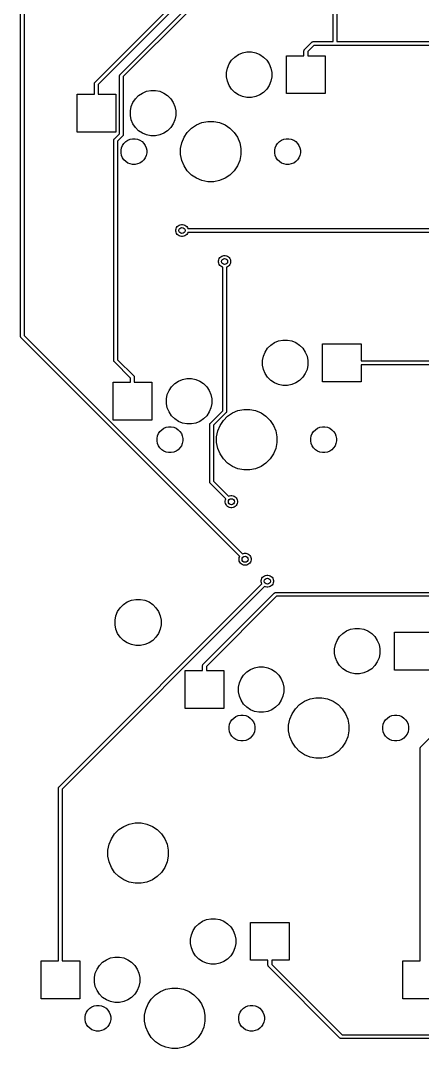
# Model space of a CAD drawing. Extents: x 1.2 to 14.9, y -4.9 to -0.3.
# Drawn here: x 1.287 to 2.334, y -4.568 to -1.894 of the extents above; entities that cross this region are included whole.
import ezdxf

# ---------------------------------------------------------------- set-up
doc = ezdxf.new("R2010")
doc.units = 0
doc.header["$MEASUREMENT"] = 0
doc.layers.add('BLACK', color=7, linetype='CONTINUOUS')

msp = doc.modelspace()

# ---------------------------------------------------------------- linework, layer by layer
at = {"layer": 'BLACK', "linetype": 'CONTINUOUS'}
for p, q in [((1.28744, -2.71582), (1.28744, -1.43244)), ((1.29728, -1.43244), (1.29728, -2.71402)), ((1.48152, -2.05487), (1.71681, -1.81958)), ((1.7225, -1.82781), (1.48975, -2.06056)), ((2.10093, -1.94928), (2.10093, -1.83921)), ((2.11077, -1.83741), (2.11077, -1.94928)), ((1.54673, -2.03454), (1.72269, -1.85858)), ((1.72965, -1.86554), (1.55496, -2.04023)), ((2.0268, -1.96957), (2.04548, -1.9509)), ((2.04548, -1.9509), (2.04563, -1.95071)), ((2.04563, -1.95071), (2.04582, -1.95055)), ((2.04582, -1.95055), (2.04638, -1.95009)), ((2.04582, -1.95055), (2.04582, -1.95055)), ((2.04638, -1.95009), (2.04685, -1.94984)), ((2.04685, -1.94984), (2.04723, -1.94964)), ((2.04723, -1.94964), (2.04816, -1.94935)), ((2.04816, -1.94935), (2.04888, -1.94928)), ((2.04888, -1.94928), (2.04913, -1.94926)), ((2.04888, -1.94928), (2.04888, -1.94928)), ((2.04913, -1.94926), (2.04937, -1.94928)), ((2.04937, -1.94928), (2.10093, -1.94928)), ((2.11077, -1.94928), (2.9146, -1.94928)), ((1.8545, -1.98291), (1.86524, -1.97846)), ((1.86524, -1.97846), (1.87665, -1.97619)), ((1.87665, -1.97619), (1.88828, -1.97619)), ((1.88828, -1.97619), (1.89969, -1.97846)), ((1.89969, -1.97846), (1.91044, -1.98291)), ((2.02516, -1.97322), (2.02519, -1.97298)), ((2.02519, -1.97347), (2.02516, -1.97322)), ((2.02519, -1.97298), (2.02526, -1.97226)), ((2.02519, -1.98603), (2.02519, -1.97347)), ((2.02526, -1.97226), (2.02531, -1.97209)), ((2.02531, -1.97209), (2.02554, -1.97133)), ((2.02554, -1.97133), (2.02599, -1.97048)), ((2.02599, -1.97048), (2.02646, -1.96992)), ((2.02646, -1.96992), (2.02661, -1.96973)), ((2.02646, -1.96992), (2.02646, -1.96992)), ((2.02661, -1.96973), (2.0268, -1.96957)), ((2.05116, -1.95913), (2.03503, -1.97526)), ((2.03503, -1.97526), (2.03503, -1.98603)), ((2.1056, -1.95913), (2.05116, -1.95913)), ((2.10585, -1.95915), (2.1056, -1.95913)), ((2.10609, -1.95913), (2.10585, -1.95915)), ((2.9146, -1.95913), (2.10609, -1.95913)), ((1.83013, -2.00727), (1.8366, -1.9976)), ((1.8366, -1.9976), (1.84482, -1.98937)), ((1.84482, -1.98937), (1.8545, -1.98291)), ((1.91044, -1.98291), (1.92011, -1.98937)), ((1.92011, -1.98937), (1.92834, -1.9976)), ((1.92834, -1.9976), (1.9348, -2.00727)), ((1.97991, -2.08446), (1.97991, -1.98603)), ((1.97991, -1.98603), (2.02519, -1.98603)), ((2.03503, -1.98603), (2.0803, -1.98603)), ((2.0803, -1.98603), (2.0803, -2.08446)), ((1.82341, -2.02943), (1.82568, -2.01802)), ((1.82341, -2.04106), (1.82341, -2.02943)), ((1.82568, -2.01802), (1.83013, -2.00727)), ((1.9348, -2.00727), (1.93925, -2.01802)), ((1.93925, -2.01802), (1.94152, -2.02943)), ((1.94152, -2.02943), (1.94152, -2.04106)), ((1.47989, -2.05852), (1.47991, -2.05828)), ((1.47991, -2.05876), (1.47989, -2.05852)), ((1.47991, -2.05828), (1.47998, -2.05755)), ((1.47991, -2.05828), (1.47991, -2.05828)), ((1.47998, -2.05755), (1.48026, -2.05663)), ((1.48026, -2.05663), (1.48072, -2.05577)), ((1.48072, -2.05577), (1.48133, -2.05502)), ((1.48133, -2.05502), (1.48152, -2.05487)), ((1.54509, -2.03819), (1.54513, -2.03775)), ((1.54511, -2.03843), (1.54509, -2.03819)), ((1.54511, -2.18865), (1.54511, -2.03843)), ((1.54513, -2.03775), (1.54519, -2.03723)), ((1.54519, -2.03723), (1.5452, -2.03719)), ((1.5452, -2.03719), (1.54547, -2.0363)), ((1.54547, -2.0363), (1.54592, -2.03545)), ((1.54592, -2.03545), (1.54638, -2.03488)), ((1.54638, -2.03488), (1.54654, -2.0347)), ((1.54638, -2.03488), (1.54638, -2.03488)), ((1.54654, -2.0347), (1.54673, -2.03454)), ((1.55496, -2.04023), (1.55496, -2.19044)), ((1.82568, -2.05247), (1.82341, -2.04106)), ((1.83013, -2.06322), (1.82568, -2.05247)), ((1.93925, -2.05247), (1.9348, -2.06322)), ((1.94152, -2.04106), (1.93925, -2.05247)), ((1.47991, -2.08603), (1.47991, -2.05876)), ((1.48975, -2.06056), (1.48975, -2.08603)), ((1.59482, -2.08937), (1.6045, -2.08291)), ((1.6045, -2.08291), (1.61524, -2.07846)), ((1.61524, -2.07846), (1.62665, -2.07619)), ((1.62665, -2.07619), (1.63828, -2.07619)), ((1.63828, -2.07619), (1.64969, -2.07846)), ((1.64969, -2.07846), (1.66044, -2.08291)), ((1.66044, -2.08291), (1.67011, -2.08937)), ((1.8366, -2.07289), (1.83013, -2.06322)), ((1.84482, -2.08112), (1.8366, -2.07289)), ((1.8545, -2.08758), (1.84482, -2.08112)), ((1.92011, -2.08112), (1.91044, -2.08758)), ((1.92834, -2.07289), (1.92011, -2.08112)), ((1.9348, -2.06322), (1.92834, -2.07289)), ((2.0803, -2.08446), (1.97991, -2.08446)), ((1.43463, -2.18446), (1.43463, -2.08603)), ((1.43463, -2.08603), (1.47991, -2.08603)), ((1.48975, -2.08603), (1.53503, -2.08603)), ((1.53503, -2.08603), (1.53503, -2.18446)), ((1.57568, -2.11802), (1.58013, -2.10727)), ((1.58013, -2.10727), (1.5866, -2.0976)), ((1.5866, -2.0976), (1.59482, -2.08937)), ((1.67011, -2.08937), (1.67834, -2.0976)), ((1.67834, -2.0976), (1.6848, -2.10727)), ((1.6848, -2.10727), (1.68925, -2.11802)), ((1.86524, -2.09203), (1.8545, -2.08758)), ((1.87665, -2.0943), (1.86524, -2.09203)), ((1.88828, -2.0943), (1.87665, -2.0943)), ((1.89969, -2.09203), (1.88828, -2.0943)), ((1.91044, -2.08758), (1.89969, -2.09203)), ((1.57341, -2.12943), (1.57568, -2.11802)), ((1.57341, -2.14106), (1.57341, -2.12943)), ((1.68925, -2.11802), (1.69152, -2.12943)), ((1.69152, -2.12943), (1.69152, -2.14106)), ((1.57568, -2.15247), (1.57341, -2.14106)), ((1.58013, -2.16322), (1.57568, -2.15247)), ((1.5866, -2.17289), (1.58013, -2.16322)), ((1.6848, -2.16322), (1.67834, -2.17289)), ((1.68925, -2.15247), (1.6848, -2.16322)), ((1.69152, -2.14106), (1.68925, -2.15247)), ((1.73243, -2.17427), (1.74528, -2.16568)), ((1.74528, -2.16568), (1.75957, -2.15976)), ((1.75957, -2.15976), (1.77474, -2.15674)), ((1.77474, -2.15674), (1.7902, -2.15674)), ((1.7902, -2.15674), (1.80537, -2.15976)), ((1.80537, -2.15976), (1.81965, -2.16568)), ((1.81965, -2.16568), (1.83251, -2.17427)), ((1.53503, -2.18446), (1.43463, -2.18446)), ((1.5316, -2.20216), (1.54511, -2.18865)), ((1.55489, -2.19165), (1.5546, -2.19258)), ((1.55496, -2.19093), (1.55489, -2.19165)), ((1.55496, -2.19044), (1.55498, -2.19069)), ((1.55498, -2.19069), (1.55496, -2.19093)), ((1.55496, -2.19093), (1.55496, -2.19093)), ((1.59482, -2.18112), (1.5866, -2.17289)), ((1.6045, -2.18758), (1.59482, -2.18112)), ((1.61524, -2.19203), (1.6045, -2.18758)), ((1.62665, -2.1943), (1.61524, -2.19203)), ((1.64969, -2.19203), (1.63828, -2.1943)), ((1.66044, -2.18758), (1.64969, -2.19203)), ((1.67011, -2.18112), (1.66044, -2.18758)), ((1.67834, -2.17289), (1.67011, -2.18112)), ((1.7129, -2.19806), (1.72149, -2.1852)), ((1.72149, -2.1852), (1.73243, -2.17427)), ((1.83251, -2.17427), (1.84344, -2.1852)), ((1.84344, -2.1852), (1.85203, -2.19806)), ((1.52997, -2.20581), (1.53006, -2.20484)), ((1.52999, -2.20605), (1.52997, -2.20581)), ((1.52999, -2.77863), (1.52999, -2.20605)), ((1.53006, -2.20484), (1.53034, -2.20391)), ((1.53034, -2.20391), (1.5308, -2.20306)), ((1.5308, -2.20306), (1.53126, -2.2025)), ((1.53126, -2.2025), (1.53142, -2.20231)), ((1.53126, -2.2025), (1.53126, -2.2025)), ((1.53142, -2.20231), (1.5316, -2.20216)), ((1.55334, -2.19434), (1.53983, -2.20785)), ((1.53983, -2.20785), (1.53983, -2.77683)), ((1.55278, -2.21938), (1.55645, -2.21389)), ((1.55353, -2.19418), (1.55334, -2.19434)), ((1.55369, -2.19399), (1.55353, -2.19418)), ((1.55415, -2.19343), (1.55369, -2.19399)), ((1.55369, -2.19399), (1.55369, -2.19399)), ((1.5546, -2.19258), (1.55415, -2.19343)), ((1.55415, -2.19343), (1.55415, -2.19343)), ((1.55645, -2.21389), (1.56111, -2.20922)), ((1.56111, -2.20922), (1.5666, -2.20556)), ((1.5666, -2.20556), (1.5727, -2.20303)), ((1.5727, -2.20303), (1.57917, -2.20174)), ((1.57917, -2.20174), (1.58577, -2.20174)), ((1.58577, -2.20174), (1.59224, -2.20303)), ((1.59224, -2.20303), (1.59834, -2.20556)), ((1.59834, -2.20556), (1.60382, -2.20922)), ((1.60382, -2.20922), (1.60849, -2.21389)), ((1.60849, -2.21389), (1.61216, -2.21938)), ((1.63828, -2.1943), (1.62665, -2.1943)), ((1.70397, -2.22751), (1.70699, -2.21235)), ((1.70699, -2.21235), (1.7129, -2.19806)), ((1.85203, -2.19806), (1.85795, -2.21235)), ((1.85795, -2.21235), (1.86097, -2.22751)), ((1.95278, -2.21938), (1.95645, -2.21389)), ((1.95645, -2.21389), (1.96111, -2.20922)), ((1.96111, -2.20922), (1.9666, -2.20556)), ((1.9666, -2.20556), (1.9727, -2.20303)), ((1.9727, -2.20303), (1.97917, -2.20174)), ((1.97917, -2.20174), (1.98577, -2.20174)), ((1.98577, -2.20174), (1.99224, -2.20303)), ((1.99224, -2.20303), (1.99834, -2.20556)), ((1.99834, -2.20556), (2.00382, -2.20922)), ((2.00382, -2.20922), (2.00849, -2.21389)), ((2.00849, -2.21389), (2.01216, -2.21938)), ((1.54897, -2.23194), (1.55026, -2.22547)), ((1.54897, -2.23854), (1.54897, -2.23194)), ((1.55026, -2.24502), (1.54897, -2.23854)), ((1.55026, -2.22547), (1.55278, -2.21938)), ((1.55278, -2.25111), (1.55026, -2.24502)), ((1.61216, -2.21938), (1.61468, -2.22547)), ((1.61468, -2.24502), (1.61216, -2.25111)), ((1.61468, -2.22547), (1.61597, -2.23194)), ((1.61597, -2.23854), (1.61468, -2.24502)), ((1.61597, -2.23194), (1.61597, -2.23854)), ((1.70397, -2.24298), (1.70397, -2.22751)), ((1.70699, -2.25814), (1.70397, -2.24298)), ((1.86097, -2.24298), (1.85795, -2.25814)), ((1.86097, -2.22751), (1.86097, -2.24298)), ((1.94897, -2.23194), (1.95026, -2.22547)), ((1.94897, -2.23854), (1.94897, -2.23194)), ((1.95026, -2.24502), (1.94897, -2.23854)), ((1.95026, -2.22547), (1.95278, -2.21938)), ((1.95278, -2.25111), (1.95026, -2.24502)), ((2.01216, -2.21938), (2.01468, -2.22547)), ((2.01468, -2.24502), (2.01216, -2.25111)), ((2.01468, -2.22547), (2.01597, -2.23194)), ((2.01597, -2.23854), (2.01468, -2.24502)), ((2.01597, -2.23194), (2.01597, -2.23854)), ((1.55645, -2.2566), (1.55278, -2.25111)), ((1.56111, -2.26127), (1.55645, -2.2566)), ((1.5666, -2.26493), (1.56111, -2.26127)), ((1.5727, -2.26746), (1.5666, -2.26493)), ((1.57917, -2.26874), (1.5727, -2.26746)), ((1.58577, -2.26874), (1.57917, -2.26874)), ((1.59224, -2.26746), (1.58577, -2.26874)), ((1.59834, -2.26493), (1.59224, -2.26746)), ((1.60382, -2.26127), (1.59834, -2.26493)), ((1.60849, -2.2566), (1.60382, -2.26127)), ((1.61216, -2.25111), (1.60849, -2.2566)), ((1.7129, -2.27243), (1.70699, -2.25814)), ((1.72149, -2.28528), (1.7129, -2.27243)), ((1.85203, -2.27243), (1.84344, -2.28528)), ((1.85795, -2.25814), (1.85203, -2.27243)), ((1.95645, -2.2566), (1.95278, -2.25111)), ((1.96111, -2.26127), (1.95645, -2.2566)), ((1.9666, -2.26493), (1.96111, -2.26127)), ((1.9727, -2.26746), (1.9666, -2.26493)), ((1.97917, -2.26874), (1.9727, -2.26746)), ((1.98577, -2.26874), (1.97917, -2.26874)), ((1.99224, -2.26746), (1.98577, -2.26874)), ((1.99834, -2.26493), (1.99224, -2.26746)), ((2.00382, -2.26127), (1.99834, -2.26493)), ((2.00849, -2.2566), (2.00382, -2.26127)), ((2.01216, -2.25111), (2.00849, -2.2566)), ((1.73243, -2.29622), (1.72149, -2.28528)), ((1.74528, -2.30481), (1.73243, -2.29622)), ((1.83251, -2.29622), (1.81965, -2.30481)), ((1.84344, -2.28528), (1.83251, -2.29622)), ((1.75957, -2.31073), (1.74528, -2.30481)), ((1.77474, -2.31374), (1.75957, -2.31073)), ((1.7902, -2.31374), (1.77474, -2.31374)), ((1.80537, -2.31073), (1.7902, -2.31374)), ((1.81965, -2.30481), (1.80537, -2.31073)), ((1.69249, -2.43591), (1.69368, -2.43304)), ((1.69368, -2.43304), (1.6954, -2.43046)), ((1.6954, -2.43046), (1.6976, -2.42827)), ((1.6976, -2.42827), (1.70017, -2.42654)), ((1.70017, -2.42654), (1.70304, -2.42536)), ((1.70304, -2.42536), (1.70608, -2.42475)), ((1.70608, -2.42475), (1.70918, -2.42475)), ((1.70918, -2.42475), (1.71223, -2.42536)), ((1.71223, -2.42536), (1.71509, -2.42654)), ((1.71509, -2.42654), (1.71767, -2.42827)), ((1.71767, -2.42827), (1.71987, -2.43046)), ((1.71987, -2.43046), (1.72159, -2.43304)), ((1.72159, -2.43304), (1.72264, -2.43558)), ((1.69189, -2.43895), (1.69249, -2.43591)), ((1.69189, -2.44205), (1.69189, -2.43895)), ((1.69249, -2.44509), (1.69189, -2.44205)), ((1.69368, -2.44796), (1.69249, -2.44509)), ((1.6954, -2.45054), (1.69368, -2.44796)), ((1.6976, -2.45273), (1.6954, -2.45054)), ((1.70017, -2.45446), (1.6976, -2.45273)), ((1.70304, -2.45564), (1.70017, -2.45446)), ((1.70608, -2.45625), (1.70304, -2.45564)), ((1.70918, -2.45625), (1.70608, -2.45625)), ((1.71223, -2.45564), (1.70918, -2.45625)), ((1.71509, -2.45446), (1.71223, -2.45564)), ((1.71767, -2.45273), (1.71509, -2.45446)), ((1.71987, -2.45054), (1.71767, -2.45273)), ((1.72159, -2.44796), (1.71987, -2.45054)), ((1.72264, -2.44542), (1.72159, -2.44796)), ((1.72264, -2.43558), (2.62361, -2.43558)), ((2.62182, -2.44542), (1.72264, -2.44542)), ((1.80458, -2.51369), (1.8063, -2.51111)), ((1.8063, -2.51111), (1.8085, -2.50892)), ((1.8085, -2.50892), (1.81108, -2.50719)), ((1.81108, -2.50719), (1.81394, -2.50601)), ((1.81394, -2.50601), (1.81698, -2.5054)), ((1.81698, -2.5054), (1.82009, -2.5054)), ((1.82009, -2.5054), (1.82313, -2.50601)), ((1.82313, -2.50601), (1.82599, -2.50719)), ((1.82599, -2.50719), (1.82857, -2.50892)), ((1.82857, -2.50892), (1.83077, -2.51111)), ((1.83077, -2.51111), (1.83249, -2.51369)), ((1.80279, -2.5196), (1.80339, -2.51656)), ((1.80279, -2.5227), (1.80279, -2.5196)), ((1.80339, -2.52574), (1.80279, -2.5227)), ((1.80339, -2.51656), (1.80458, -2.51369)), ((1.80458, -2.52861), (1.80339, -2.52574)), ((1.8063, -2.53119), (1.80458, -2.52861)), ((1.8085, -2.53338), (1.8063, -2.53119)), ((1.81108, -2.53511), (1.8085, -2.53338)), ((1.81361, -2.53616), (1.81108, -2.53511)), ((1.81361, -2.90936), (1.81361, -2.53616)), ((1.82599, -2.53511), (1.82346, -2.53616)), ((1.82346, -2.53616), (1.82346, -2.91115)), ((1.82857, -2.53338), (1.82599, -2.53511)), ((1.83077, -2.53119), (1.82857, -2.53338)), ((1.83249, -2.52861), (1.83077, -2.53119)), ((1.83249, -2.51369), (1.83368, -2.51656)), ((1.83368, -2.52574), (1.83249, -2.52861)), ((1.83368, -2.51656), (1.83428, -2.5196)), ((1.83428, -2.5227), (1.83368, -2.52574)), ((1.83428, -2.5196), (1.83428, -2.5227)), ((1.28742, -2.71606), (1.28744, -2.71582)), ((1.28751, -2.71703), (1.28742, -2.71606)), ((1.28779, -2.71796), (1.28751, -2.71703)), ((1.28825, -2.71881), (1.28779, -2.71796)), ((1.28861, -2.71925), (1.28825, -2.71881)), ((1.28887, -2.71956), (1.28861, -2.71925)), ((1.28905, -2.71971), (1.28887, -2.71956)), ((1.85788, -3.28854), (1.28905, -2.71971)), ((1.29728, -2.71402), (1.86484, -3.28158)), ((1.95904, -2.72782), (1.97045, -2.72555)), ((1.97045, -2.72555), (1.98208, -2.72555)), ((1.98208, -2.72555), (1.99349, -2.72782)), ((1.92393, -2.75663), (1.9304, -2.74696)), ((1.9304, -2.74696), (1.93862, -2.73874)), ((1.93862, -2.73874), (1.94829, -2.73227)), ((1.94829, -2.73227), (1.95904, -2.72782)), ((1.99349, -2.72782), (2.00424, -2.73227)), ((2.00424, -2.73227), (2.01391, -2.73874)), ((2.01391, -2.73874), (2.02214, -2.74696)), ((2.02214, -2.74696), (2.0286, -2.75663)), ((2.07371, -2.83382), (2.07371, -2.73539)), ((2.07371, -2.73539), (2.1741, -2.73539)), ((2.1741, -2.73539), (2.1741, -2.77969)), ((1.52997, -2.77887), (1.52999, -2.77863)), ((1.52999, -2.77911), (1.52997, -2.77887)), ((1.53006, -2.77983), (1.52999, -2.77911)), ((1.52999, -2.77911), (1.52999, -2.77911)), ((1.53034, -2.78076), (1.53006, -2.77983)), ((1.53983, -2.77683), (1.58194, -2.81894)), ((1.91721, -2.77879), (1.91948, -2.76738)), ((1.91721, -2.79042), (1.91721, -2.77879)), ((1.91948, -2.76738), (1.92393, -2.75663)), ((2.0286, -2.75663), (2.03305, -2.76738)), ((2.03305, -2.76738), (2.03532, -2.77879)), ((2.03532, -2.77879), (2.03532, -2.79042)), ((2.1741, -2.77969), (2.88535, -2.77969)), ((1.5308, -2.78162), (1.53034, -2.78076)), ((1.53142, -2.78237), (1.5308, -2.78162)), ((1.5316, -2.78252), (1.53142, -2.78237)), ((1.57371, -2.82463), (1.5316, -2.78252)), ((1.91948, -2.80183), (1.91721, -2.79042)), ((1.92393, -2.81258), (1.91948, -2.80183)), ((2.03305, -2.80183), (2.0286, -2.81258)), ((2.03532, -2.79042), (2.03305, -2.80183)), ((2.88355, -2.78953), (2.1741, -2.78953)), ((2.1741, -2.78953), (2.1741, -2.83382)), ((1.57371, -2.83539), (1.57371, -2.82463)), ((1.58194, -2.81894), (1.58213, -2.81909)), ((1.58213, -2.81909), (1.58228, -2.81928)), ((1.58228, -2.81928), (1.58274, -2.81984)), ((1.58274, -2.81984), (1.58307, -2.82046)), ((1.58307, -2.82046), (1.5832, -2.82069)), ((1.5832, -2.82069), (1.58348, -2.82162)), ((1.58348, -2.82162), (1.58355, -2.82235)), ((1.58355, -2.82235), (1.58355, -2.82235)), ((1.58355, -2.82235), (1.58357, -2.82259)), ((1.58357, -2.82259), (1.58355, -2.82283)), ((1.58355, -2.82283), (1.58355, -2.83539)), ((1.68862, -2.83874), (1.69829, -2.83227)), ((1.69829, -2.83227), (1.70904, -2.82782)), ((1.70904, -2.82782), (1.72045, -2.82555)), ((1.72045, -2.82555), (1.73208, -2.82555)), ((1.73208, -2.82555), (1.74349, -2.82782)), ((1.74349, -2.82782), (1.75424, -2.83227)), ((1.75424, -2.83227), (1.76391, -2.83874)), ((1.9304, -2.82225), (1.92393, -2.81258)), ((1.93862, -2.83048), (1.9304, -2.82225)), ((1.94829, -2.83694), (1.93862, -2.83048)), ((2.01391, -2.83048), (2.00424, -2.83694)), ((2.02214, -2.82225), (2.01391, -2.83048)), ((2.0286, -2.81258), (2.02214, -2.82225)), ((2.1741, -2.83382), (2.07371, -2.83382)), ((1.52843, -2.93382), (1.52843, -2.83539)), ((1.52843, -2.83539), (1.57371, -2.83539)), ((1.58355, -2.83539), (1.62883, -2.83539)), ((1.62883, -2.83539), (1.62883, -2.93382)), ((1.66948, -2.86738), (1.67393, -2.85663)), ((1.67393, -2.85663), (1.6804, -2.84696)), ((1.6804, -2.84696), (1.68862, -2.83874)), ((1.76391, -2.83874), (1.77214, -2.84696)), ((1.77214, -2.84696), (1.7786, -2.85663)), ((1.7786, -2.85663), (1.78305, -2.86738)), ((1.95904, -2.84139), (1.94829, -2.83694)), ((1.97045, -2.84366), (1.95904, -2.84139)), ((1.98208, -2.84366), (1.97045, -2.84366)), ((1.99349, -2.84139), (1.98208, -2.84366)), ((2.00424, -2.83694), (1.99349, -2.84139)), ((1.66721, -2.87879), (1.66948, -2.86738)), ((1.66721, -2.89042), (1.66721, -2.87879)), ((1.78305, -2.86738), (1.78532, -2.87879)), ((1.78532, -2.87879), (1.78532, -2.89042)), ((1.66948, -2.90183), (1.66721, -2.89042)), ((1.67393, -2.91258), (1.66948, -2.90183)), ((1.6804, -2.92225), (1.67393, -2.91258)), ((1.7786, -2.91258), (1.77214, -2.92225)), ((1.78305, -2.90183), (1.7786, -2.91258)), ((1.78155, -2.94142), (1.81361, -2.90936)), ((1.78532, -2.89042), (1.78305, -2.90183)), ((1.82265, -2.91414), (1.82221, -2.91468)), ((1.8231, -2.91329), (1.82265, -2.91414)), ((1.82311, -2.91326), (1.8231, -2.91329)), ((1.82339, -2.91236), (1.82311, -2.91326)), ((1.82346, -2.91164), (1.82339, -2.91236)), ((1.82346, -2.91115), (1.82348, -2.91139)), ((1.82348, -2.91139), (1.82346, -2.91163)), ((1.82346, -2.91163), (1.82346, -2.91164)), ((1.83908, -2.91504), (1.85337, -2.90912)), ((1.85337, -2.90912), (1.86854, -2.90611)), ((1.86854, -2.90611), (1.884, -2.90611)), ((1.884, -2.90611), (1.89917, -2.90912)), ((1.89917, -2.90912), (1.91345, -2.91504)), ((1.62883, -2.93382), (1.52843, -2.93382)), ((1.68862, -2.93048), (1.6804, -2.92225)), ((1.69829, -2.93694), (1.68862, -2.93048)), ((1.70904, -2.94139), (1.69829, -2.93694)), ((1.75424, -2.93694), (1.74349, -2.94139)), ((1.76391, -2.93048), (1.75424, -2.93694)), ((1.77214, -2.92225), (1.76391, -2.93048)), ((1.82184, -2.91504), (1.78978, -2.94711)), ((1.8067, -2.94742), (1.81529, -2.93457)), ((1.81529, -2.93457), (1.82623, -2.92363)), ((1.82203, -2.91489), (1.82184, -2.91504)), ((1.82221, -2.91468), (1.82203, -2.91489)), ((1.82623, -2.92363), (1.83908, -2.91504)), ((1.91345, -2.91504), (1.92631, -2.92363)), ((1.92631, -2.92363), (1.93724, -2.93457)), ((1.93724, -2.93457), (1.94583, -2.94742)), ((1.64658, -2.96874), (1.65025, -2.96325)), ((1.65025, -2.96325), (1.65491, -2.95859)), ((1.65491, -2.95859), (1.6604, -2.95492)), ((1.6604, -2.95492), (1.6665, -2.95239)), ((1.6665, -2.95239), (1.67297, -2.95111)), ((1.67297, -2.95111), (1.67957, -2.95111)), ((1.67957, -2.95111), (1.68604, -2.95239)), ((1.68604, -2.95239), (1.69214, -2.95492)), ((1.69214, -2.95492), (1.69762, -2.95859)), ((1.69762, -2.95859), (1.70229, -2.96325)), ((1.70229, -2.96325), (1.70596, -2.96874)), ((1.72045, -2.94366), (1.70904, -2.94139)), ((1.73208, -2.94366), (1.72045, -2.94366)), ((1.74349, -2.94139), (1.73208, -2.94366)), ((1.77991, -2.94507), (1.77993, -2.94483)), ((1.77993, -2.94532), (1.77991, -2.94507)), ((1.77993, -2.94483), (1.78, -2.94411)), ((1.77993, -2.94483), (1.77993, -2.94483)), ((1.77993, -3.09436), (1.77993, -2.94532)), ((1.78, -2.94411), (1.78029, -2.94318)), ((1.78029, -2.94318), (1.78074, -2.94233)), ((1.78074, -2.94233), (1.78136, -2.94158)), ((1.78136, -2.94158), (1.78155, -2.94142)), ((1.78978, -2.94711), (1.78978, -3.09257)), ((1.79777, -2.97687), (1.80078, -2.96171)), ((1.80078, -2.96171), (1.8067, -2.94742)), ((1.94583, -2.94742), (1.95175, -2.96171)), ((1.95175, -2.96171), (1.95477, -2.97687)), ((2.04658, -2.96874), (2.05025, -2.96325)), ((2.05025, -2.96325), (2.05491, -2.95859)), ((2.05491, -2.95859), (2.0604, -2.95492)), ((2.0604, -2.95492), (2.0665, -2.95239)), ((2.0665, -2.95239), (2.07297, -2.95111)), ((2.07297, -2.95111), (2.07957, -2.95111)), ((2.07957, -2.95111), (2.08604, -2.95239)), ((2.08604, -2.95239), (2.09214, -2.95492)), ((2.09214, -2.95492), (2.09762, -2.95859)), ((2.09762, -2.95859), (2.10229, -2.96325)), ((2.10229, -2.96325), (2.10596, -2.96874)), ((1.64277, -2.98131), (1.64406, -2.97483)), ((1.64277, -2.98791), (1.64277, -2.98131)), ((1.64406, -2.99438), (1.64277, -2.98791)), ((1.64406, -2.97483), (1.64658, -2.96874)), ((1.64658, -3.00047), (1.64406, -2.99438)), ((1.70596, -2.96874), (1.70848, -2.97483)), ((1.70848, -2.99438), (1.70596, -3.00047)), ((1.70848, -2.97483), (1.70977, -2.98131)), ((1.70977, -2.98791), (1.70848, -2.99438)), ((1.70977, -2.98131), (1.70977, -2.98791)), ((1.79777, -2.99234), (1.79777, -2.97687)), ((1.80078, -3.0075), (1.79777, -2.99234)), ((1.95477, -2.99234), (1.95175, -3.0075)), ((1.95477, -2.97687), (1.95477, -2.99234)), ((2.04277, -2.98131), (2.04406, -2.97483)), ((2.04277, -2.98791), (2.04277, -2.98131)), ((2.04406, -2.99438), (2.04277, -2.98791)), ((2.04406, -2.97483), (2.04658, -2.96874)), ((2.04658, -3.00047), (2.04406, -2.99438)), ((2.10596, -2.96874), (2.10848, -2.97483)), ((2.10848, -2.99438), (2.10596, -3.00047)), ((2.10848, -2.97483), (2.10977, -2.98131)), ((2.10977, -2.98791), (2.10848, -2.99438)), ((2.10977, -2.98131), (2.10977, -2.98791)), ((1.65025, -3.00596), (1.64658, -3.00047)), ((1.65491, -3.01063), (1.65025, -3.00596)), ((1.6604, -3.01429), (1.65491, -3.01063)), ((1.6665, -3.01682), (1.6604, -3.01429)), ((1.67297, -3.01811), (1.6665, -3.01682)), ((1.67957, -3.01811), (1.67297, -3.01811)), ((1.68604, -3.01682), (1.67957, -3.01811)), ((1.69214, -3.01429), (1.68604, -3.01682)), ((1.69762, -3.01063), (1.69214, -3.01429)), ((1.70229, -3.00596), (1.69762, -3.01063)), ((1.70596, -3.00047), (1.70229, -3.00596)), ((1.8067, -3.02179), (1.80078, -3.0075)), ((1.95175, -3.0075), (1.94583, -3.02179)), ((2.05025, -3.00596), (2.04658, -3.00047)), ((2.05491, -3.01063), (2.05025, -3.00596)), ((2.0604, -3.01429), (2.05491, -3.01063)), ((2.0665, -3.01682), (2.0604, -3.01429)), ((2.07297, -3.01811), (2.0665, -3.01682)), ((2.07957, -3.01811), (2.07297, -3.01811)), ((2.08604, -3.01682), (2.07957, -3.01811)), ((2.09214, -3.01429), (2.08604, -3.01682)), ((2.09762, -3.01063), (2.09214, -3.01429)), ((2.10229, -3.00596), (2.09762, -3.01063)), ((2.10596, -3.00047), (2.10229, -3.00596)), ((1.81529, -3.03465), (1.8067, -3.02179)), ((1.82623, -3.04558), (1.81529, -3.03465)), ((1.83908, -3.05417), (1.82623, -3.04558)), ((1.92631, -3.04558), (1.91345, -3.05417)), ((1.93724, -3.03465), (1.92631, -3.04558)), ((1.94583, -3.02179), (1.93724, -3.03465)), ((1.85337, -3.06009), (1.83908, -3.05417)), ((1.86854, -3.06311), (1.85337, -3.06009)), ((1.884, -3.06311), (1.86854, -3.06311)), ((1.89917, -3.06009), (1.884, -3.06311)), ((1.91345, -3.05417), (1.89917, -3.06009)), ((1.77991, -3.09461), (1.77993, -3.09436)), ((1.78, -3.09557), (1.77991, -3.09461)), ((1.78029, -3.0965), (1.78, -3.09557)), ((1.78074, -3.09735), (1.78029, -3.0965)), ((1.7812, -3.09792), (1.78074, -3.09735)), ((1.78136, -3.0981), (1.7812, -3.09792)), ((1.78155, -3.09826), (1.78136, -3.0981)), ((1.82209, -3.1388), (1.78155, -3.09826)), ((1.78978, -3.09257), (1.82905, -3.13184)), ((1.82043, -3.14438), (1.82103, -3.14134)), ((1.82043, -3.14748), (1.82043, -3.14438)), ((1.82103, -3.15052), (1.82043, -3.14748)), ((1.82103, -3.14134), (1.82209, -3.1388)), ((1.82222, -3.15339), (1.82103, -3.15052)), ((1.82394, -3.15597), (1.82222, -3.15339)), ((1.82905, -3.13184), (1.83158, -3.13079)), ((1.83158, -3.13079), (1.83463, -3.13018)), ((1.83463, -3.13018), (1.83773, -3.13018)), ((1.83773, -3.13018), (1.84077, -3.13079)), ((1.84077, -3.13079), (1.84364, -3.13197)), ((1.84364, -3.13197), (1.84622, -3.1337)), ((1.84622, -3.1337), (1.84841, -3.13589)), ((1.84841, -3.13589), (1.85013, -3.13847)), ((1.85013, -3.15339), (1.84841, -3.15597)), ((1.85013, -3.13847), (1.85132, -3.14134)), ((1.85132, -3.15052), (1.85013, -3.15339)), ((1.85132, -3.14134), (1.85193, -3.14438)), ((1.85193, -3.14748), (1.85132, -3.15052)), ((1.85193, -3.14438), (1.85193, -3.14748)), ((1.82614, -3.15816), (1.82394, -3.15597)), ((1.82872, -3.15988), (1.82614, -3.15816)), ((1.83158, -3.16107), (1.82872, -3.15988)), ((1.83463, -3.16168), (1.83158, -3.16107)), ((1.83773, -3.16168), (1.83463, -3.16168)), ((1.84077, -3.16107), (1.83773, -3.16168)), ((1.84364, -3.15988), (1.84077, -3.16107)), ((1.84622, -3.15816), (1.84364, -3.15988)), ((1.84841, -3.15597), (1.84622, -3.15816)), ((1.85683, -3.29108), (1.85788, -3.28854)), ((1.86484, -3.28158), (1.86738, -3.28053)), ((1.86738, -3.28053), (1.87042, -3.27993)), ((1.87042, -3.27993), (1.87352, -3.27993)), ((1.87352, -3.27993), (1.87657, -3.28053)), ((1.87657, -3.28053), (1.87943, -3.28172)), ((1.87943, -3.28172), (1.88201, -3.28344)), ((1.88201, -3.28344), (1.8842, -3.28563)), ((1.8842, -3.28563), (1.88593, -3.28821)), ((1.88593, -3.28821), (1.88712, -3.29108)), ((1.85622, -3.29412), (1.85683, -3.29108)), ((1.85622, -3.29722), (1.85622, -3.29412)), ((1.85683, -3.30027), (1.85622, -3.29722)), ((1.85802, -3.30313), (1.85683, -3.30027)), ((1.85974, -3.30571), (1.85802, -3.30313)), ((1.86193, -3.30791), (1.85974, -3.30571)), ((1.86451, -3.30963), (1.86193, -3.30791)), ((1.86738, -3.31082), (1.86451, -3.30963)), ((1.87042, -3.31142), (1.86738, -3.31082)), ((1.87352, -3.31142), (1.87042, -3.31142)), ((1.87657, -3.31082), (1.87352, -3.31142)), ((1.87943, -3.30963), (1.87657, -3.31082)), ((1.88201, -3.30791), (1.87943, -3.30963)), ((1.8842, -3.30571), (1.88201, -3.30791)), ((1.88593, -3.30313), (1.8842, -3.30571)), ((1.88712, -3.30027), (1.88593, -3.30313)), ((1.88712, -3.29108), (1.88772, -3.29412)), ((1.88772, -3.29722), (1.88712, -3.30027)), ((1.88772, -3.29412), (1.88772, -3.29722)), ((1.91758, -3.34262), (1.91978, -3.34043)), ((1.91978, -3.34043), (1.92236, -3.33871)), ((1.92236, -3.33871), (1.92522, -3.33752)), ((1.92522, -3.33752), (1.92826, -3.33691)), ((1.92826, -3.33691), (1.93137, -3.33691)), ((1.93137, -3.33691), (1.93441, -3.33752)), ((1.93441, -3.33752), (1.93727, -3.33871)), ((1.93727, -3.33871), (1.93985, -3.34043)), ((1.93985, -3.34043), (1.94205, -3.34262)), ((1.38782, -3.8877), (1.91572, -3.35979)), ((1.92268, -3.36675), (1.39605, -3.89338)), ((1.91407, -3.35111), (1.91467, -3.34807)), ((1.91407, -3.35421), (1.91407, -3.35111)), ((1.91467, -3.35725), (1.91407, -3.35421)), ((1.91467, -3.34807), (1.91586, -3.3452)), ((1.91572, -3.35979), (1.91467, -3.35725)), ((1.91586, -3.3452), (1.91758, -3.34262)), ((1.92522, -3.3678), (1.92268, -3.36675)), ((1.92826, -3.36841), (1.92522, -3.3678)), ((1.93137, -3.36841), (1.92826, -3.36841)), ((1.93441, -3.3678), (1.93137, -3.36841)), ((1.93727, -3.36662), (1.93441, -3.3678)), ((1.93985, -3.36489), (1.93727, -3.36662)), ((1.94205, -3.3627), (1.93985, -3.36489)), ((1.94205, -3.34262), (1.94377, -3.3452)), ((1.94377, -3.36012), (1.94205, -3.3627)), ((1.94377, -3.3452), (1.94496, -3.34807)), ((1.94496, -3.35725), (1.94377, -3.36012)), ((1.94496, -3.34807), (1.94556, -3.35111)), ((1.94556, -3.35421), (1.94496, -3.35725)), ((1.94556, -3.35111), (1.94556, -3.35421)), ((1.76282, -3.56894), (1.94793, -3.38382)), ((1.95362, -3.39206), (1.77105, -3.57462)), ((1.94793, -3.38382), (1.94809, -3.38364)), ((1.94809, -3.38364), (1.94827, -3.38348)), ((1.94827, -3.38348), (1.94884, -3.38302)), ((1.94884, -3.38302), (1.94969, -3.38257)), ((1.94969, -3.38257), (1.94996, -3.38248)), ((1.94996, -3.38248), (1.95062, -3.38228)), ((1.95062, -3.38228), (1.95134, -3.38221)), ((1.95134, -3.38221), (1.95158, -3.38219)), ((1.95134, -3.38221), (1.95134, -3.38221)), ((1.95158, -3.38219), (1.95182, -3.38221)), ((1.95182, -3.38221), (2.68412, -3.38221)), ((2.68232, -3.39206), (1.95362, -3.39206)), ((1.5402, -3.43158), (1.54677, -3.42175)), ((1.54677, -3.42175), (1.55513, -3.41339)), ((1.55513, -3.41339), (1.56495, -3.40683)), ((1.56495, -3.40683), (1.57587, -3.40231)), ((1.57587, -3.40231), (1.58746, -3.4)), ((1.58746, -3.4), (1.59928, -3.4)), ((1.59928, -3.4), (1.61088, -3.40231)), ((1.61088, -3.40231), (1.62179, -3.40683)), ((1.62179, -3.40683), (1.63162, -3.41339)), ((1.63162, -3.41339), (1.63998, -3.42175)), ((1.63998, -3.42175), (1.64655, -3.43158)), ((1.53337, -3.45409), (1.53568, -3.4425)), ((1.53568, -3.4425), (1.5402, -3.43158)), ((1.64655, -3.43158), (1.65107, -3.4425)), ((1.65107, -3.4425), (1.65337, -3.45409)), ((1.53337, -3.46591), (1.53337, -3.45409)), ((1.53568, -3.4775), (1.53337, -3.46591)), ((1.65337, -3.46591), (1.65107, -3.4775)), ((1.65337, -3.45409), (1.65337, -3.46591)), ((2.14654, -3.47782), (2.15795, -3.47555)), ((2.15795, -3.47555), (2.16958, -3.47555)), ((2.16958, -3.47555), (2.18099, -3.47782)), ((1.5402, -3.48842), (1.53568, -3.4775)), ((1.54677, -3.49825), (1.5402, -3.48842)), ((1.55513, -3.50661), (1.54677, -3.49825)), ((1.63998, -3.49825), (1.63162, -3.50661)), ((1.64655, -3.48842), (1.63998, -3.49825)), ((1.65107, -3.4775), (1.64655, -3.48842)), ((2.11143, -3.50663), (2.1179, -3.49696)), ((2.1179, -3.49696), (2.12612, -3.48874)), ((2.12612, -3.48874), (2.13579, -3.48227)), ((2.13579, -3.48227), (2.14654, -3.47782)), ((2.18099, -3.47782), (2.19174, -3.48227)), ((2.19174, -3.48227), (2.20141, -3.48874)), ((2.20141, -3.48874), (2.20964, -3.49696)), ((2.20964, -3.49696), (2.2161, -3.50663)), ((2.26121, -3.58382), (2.26121, -3.48539)), ((2.26121, -3.48539), (2.3616, -3.48539)), ((1.56495, -3.51317), (1.55513, -3.50661)), ((1.57587, -3.51769), (1.56495, -3.51317)), ((1.58746, -3.52), (1.57587, -3.51769)), ((1.59928, -3.52), (1.58746, -3.52)), ((1.61088, -3.51769), (1.59928, -3.52)), ((1.62179, -3.51317), (1.61088, -3.51769)), ((1.63162, -3.50661), (1.62179, -3.51317)), ((2.10471, -3.52879), (2.10698, -3.51738)), ((2.10471, -3.54042), (2.10471, -3.52879)), ((2.10698, -3.51738), (2.11143, -3.50663)), ((2.2161, -3.50663), (2.22055, -3.51738)), ((2.22055, -3.51738), (2.22282, -3.52879)), ((2.22282, -3.52879), (2.22282, -3.54042)), ((2.10698, -3.55183), (2.10471, -3.54042)), ((2.11143, -3.56258), (2.10698, -3.55183)), ((2.22055, -3.55183), (2.2161, -3.56258)), ((2.22282, -3.54042), (2.22055, -3.55183)), ((1.76118, -3.57259), (1.76128, -3.57162)), ((1.76121, -3.57283), (1.76118, -3.57259)), ((1.76121, -3.58539), (1.76121, -3.57283)), ((1.76128, -3.57162), (1.76156, -3.57069)), ((1.76156, -3.57069), (1.76202, -3.56984)), ((1.76202, -3.56984), (1.76248, -3.56928)), ((1.76248, -3.56928), (1.76263, -3.56909)), ((1.76248, -3.56928), (1.76248, -3.56928)), ((1.76263, -3.56909), (1.76282, -3.56894)), ((1.77105, -3.57462), (1.77105, -3.58539)), ((1.87612, -3.58874), (1.88579, -3.58227)), ((1.88579, -3.58227), (1.89654, -3.57782)), ((1.89654, -3.57782), (1.90795, -3.57555)), ((1.90795, -3.57555), (1.91958, -3.57555)), ((1.91958, -3.57555), (1.93099, -3.57782)), ((1.93099, -3.57782), (1.94174, -3.58227)), ((1.94174, -3.58227), (1.95141, -3.58874)), ((2.1179, -3.57225), (2.11143, -3.56258)), ((2.12612, -3.58048), (2.1179, -3.57225)), ((2.13579, -3.58694), (2.12612, -3.58048)), ((2.20141, -3.58048), (2.19174, -3.58694)), ((2.20964, -3.57225), (2.20141, -3.58048)), ((2.2161, -3.56258), (2.20964, -3.57225)), ((1.71593, -3.68382), (1.71593, -3.58539)), ((1.71593, -3.58539), (1.76121, -3.58539)), ((1.77105, -3.58539), (1.81633, -3.58539)), ((1.81633, -3.58539), (1.81633, -3.68382)), ((1.85698, -3.61738), (1.86143, -3.60663)), ((1.86143, -3.60663), (1.8679, -3.59696)), ((1.8679, -3.59696), (1.87612, -3.58874)), ((1.95141, -3.58874), (1.95964, -3.59696)), ((1.95964, -3.59696), (1.9661, -3.60663)), ((1.9661, -3.60663), (1.97055, -3.61738)), ((2.14654, -3.59139), (2.13579, -3.58694)), ((2.15795, -3.59366), (2.14654, -3.59139)), ((2.16958, -3.59366), (2.15795, -3.59366)), ((2.18099, -3.59139), (2.16958, -3.59366)), ((2.19174, -3.58694), (2.18099, -3.59139)), ((2.3616, -3.58382), (2.26121, -3.58382)), ((1.85471, -3.62879), (1.85698, -3.61738)), ((1.85471, -3.64042), (1.85471, -3.62879)), ((1.97055, -3.61738), (1.97282, -3.62879)), ((1.97282, -3.62879), (1.97282, -3.64042)), ((1.85698, -3.65183), (1.85471, -3.64042)), ((1.86143, -3.66258), (1.85698, -3.65183)), ((1.8679, -3.67225), (1.86143, -3.66258)), ((1.9661, -3.66258), (1.95964, -3.67225)), ((1.97055, -3.65183), (1.9661, -3.66258)), ((1.97282, -3.64042), (1.97055, -3.65183)), ((2.02658, -3.66504), (2.04087, -3.65912)), ((2.04087, -3.65912), (2.05604, -3.65611)), ((2.05604, -3.65611), (2.0715, -3.65611)), ((2.0715, -3.65611), (2.08667, -3.65912)), ((2.08667, -3.65912), (2.10095, -3.66504)), ((2.32945, -3.78353), (2.46668, -3.6463)), ((1.81633, -3.68382), (1.71593, -3.68382)), ((1.87612, -3.68048), (1.8679, -3.67225)), ((1.88579, -3.68694), (1.87612, -3.68048)), ((1.89654, -3.69139), (1.88579, -3.68694)), ((1.94174, -3.68694), (1.93099, -3.69139)), ((1.95141, -3.68048), (1.94174, -3.68694)), ((1.95964, -3.67225), (1.95141, -3.68048)), ((1.9942, -3.69742), (2.00279, -3.68457)), ((2.00279, -3.68457), (2.01373, -3.67363)), ((2.01373, -3.67363), (2.02658, -3.66504)), ((2.10095, -3.66504), (2.11381, -3.67363)), ((2.11381, -3.67363), (2.12474, -3.68457)), ((2.12474, -3.68457), (2.13333, -3.69742)), ((1.83408, -3.71874), (1.83775, -3.71325)), ((1.83775, -3.71325), (1.84241, -3.70859)), ((1.84241, -3.70859), (1.8479, -3.70492)), ((1.8479, -3.70492), (1.854, -3.70239)), ((1.854, -3.70239), (1.86047, -3.70111)), ((1.86047, -3.70111), (1.86707, -3.70111)), ((1.86707, -3.70111), (1.87354, -3.70239)), ((1.87354, -3.70239), (1.87964, -3.70492)), ((1.87964, -3.70492), (1.88512, -3.70859)), ((1.88512, -3.70859), (1.88979, -3.71325)), ((1.88979, -3.71325), (1.89346, -3.71874)), ((1.90795, -3.69366), (1.89654, -3.69139)), ((1.91958, -3.69366), (1.90795, -3.69366)), ((1.93099, -3.69139), (1.91958, -3.69366)), ((1.98527, -3.72687), (1.98828, -3.71171)), ((1.98828, -3.71171), (1.9942, -3.69742)), ((2.13333, -3.69742), (2.13925, -3.71171)), ((2.13925, -3.71171), (2.14227, -3.72687)), ((2.23408, -3.71874), (2.23775, -3.71325)), ((2.23775, -3.71325), (2.24241, -3.70859)), ((2.24241, -3.70859), (2.2479, -3.70492)), ((2.2479, -3.70492), (2.254, -3.70239)), ((2.254, -3.70239), (2.26047, -3.70111)), ((2.26047, -3.70111), (2.26707, -3.70111)), ((2.26707, -3.70111), (2.27354, -3.70239)), ((2.27354, -3.70239), (2.27964, -3.70492)), ((2.27964, -3.70492), (2.28512, -3.70859)), ((2.28512, -3.70859), (2.28979, -3.71325)), ((2.28979, -3.71325), (2.29346, -3.71874)), ((1.83027, -3.73131), (1.83156, -3.72483)), ((1.83027, -3.73791), (1.83027, -3.73131)), ((1.83156, -3.74438), (1.83027, -3.73791)), ((1.83156, -3.72483), (1.83408, -3.71874)), ((1.89346, -3.71874), (1.89598, -3.72483)), ((1.89598, -3.72483), (1.89727, -3.73131)), ((1.89727, -3.73791), (1.89598, -3.74438)), ((1.89727, -3.73131), (1.89727, -3.73791)), ((1.98527, -3.74234), (1.98527, -3.72687)), ((1.98828, -3.7575), (1.98527, -3.74234)), ((2.14227, -3.74234), (2.13925, -3.7575)), ((2.14227, -3.72687), (2.14227, -3.74234)), ((2.23027, -3.73131), (2.23156, -3.72483)), ((2.23027, -3.73791), (2.23027, -3.73131)), ((2.23156, -3.74438), (2.23027, -3.73791)), ((2.23156, -3.72483), (2.23408, -3.71874)), ((2.29346, -3.71874), (2.29598, -3.72483)), ((2.29598, -3.72483), (2.29727, -3.73131)), ((2.29727, -3.73791), (2.29598, -3.74438)), ((2.29727, -3.73131), (2.29727, -3.73791)), ((1.83408, -3.75047), (1.83156, -3.74438)), ((1.83775, -3.75596), (1.83408, -3.75047)), ((1.84241, -3.76063), (1.83775, -3.75596)), ((1.8479, -3.76429), (1.84241, -3.76063)), ((1.854, -3.76682), (1.8479, -3.76429)), ((1.86047, -3.76811), (1.854, -3.76682)), ((1.86707, -3.76811), (1.86047, -3.76811)), ((1.87354, -3.76682), (1.86707, -3.76811)), ((1.87964, -3.76429), (1.87354, -3.76682)), ((1.88512, -3.76063), (1.87964, -3.76429)), ((1.88979, -3.75596), (1.88512, -3.76063)), ((1.89346, -3.75047), (1.88979, -3.75596)), ((1.89598, -3.74438), (1.89346, -3.75047)), ((1.9942, -3.77179), (1.98828, -3.7575)), ((2.13925, -3.7575), (2.13333, -3.77179)), ((2.23408, -3.75047), (2.23156, -3.74438)), ((2.23775, -3.75596), (2.23408, -3.75047)), ((2.24241, -3.76063), (2.23775, -3.75596)), ((2.2479, -3.76429), (2.24241, -3.76063)), ((2.254, -3.76682), (2.2479, -3.76429)), ((2.26047, -3.76811), (2.254, -3.76682)), ((2.26707, -3.76811), (2.26047, -3.76811)), ((2.27354, -3.76682), (2.26707, -3.76811)), ((2.27964, -3.76429), (2.27354, -3.76682)), ((2.28512, -3.76063), (2.27964, -3.76429)), ((2.28979, -3.75596), (2.28512, -3.76063)), ((2.29346, -3.75047), (2.28979, -3.75596)), ((2.29598, -3.74438), (2.29346, -3.75047)), ((2.00279, -3.78465), (1.9942, -3.77179)), ((2.01373, -3.79558), (2.00279, -3.78465)), ((2.02658, -3.80417), (2.01373, -3.79558)), ((2.11381, -3.79558), (2.10095, -3.80417)), ((2.12474, -3.78465), (2.11381, -3.79558)), ((2.13333, -3.77179), (2.12474, -3.78465)), ((2.32781, -3.78718), (2.32791, -3.78622)), ((2.32783, -3.78742), (2.32781, -3.78718)), ((2.32783, -4.34039), (2.32783, -3.78742)), ((2.32791, -3.78622), (2.32819, -3.78529)), ((2.32819, -3.78529), (2.32864, -3.78443)), ((2.32864, -3.78443), (2.32911, -3.78387)), ((2.32911, -3.78387), (2.32926, -3.78368)), ((2.32911, -3.78387), (2.32911, -3.78387)), ((2.32926, -3.78368), (2.32945, -3.78353)), ((2.04087, -3.81009), (2.02658, -3.80417)), ((2.05604, -3.81311), (2.04087, -3.81009)), ((2.0715, -3.81311), (2.05604, -3.81311)), ((2.08667, -3.81009), (2.0715, -3.81311)), ((2.10095, -3.80417), (2.08667, -3.81009)), ((1.38618, -3.89135), (1.38628, -3.89038)), ((1.38621, -3.89159), (1.38618, -3.89135)), ((1.38621, -4.34039), (1.38621, -3.89159)), ((1.38628, -3.89038), (1.38656, -3.88945)), ((1.38656, -3.88945), (1.38702, -3.8886)), ((1.38702, -3.8886), (1.38748, -3.88804)), ((1.38748, -3.88804), (1.38763, -3.88785)), ((1.38748, -3.88804), (1.38748, -3.88804)), ((1.38763, -3.88785), (1.38782, -3.8877)), ((1.39605, -3.89338), (1.39605, -4.34039)), ((1.57048, -3.98452), (1.58564, -3.9815)), ((1.58564, -3.9815), (1.60111, -3.9815)), ((1.60111, -3.9815), (1.61627, -3.98452)), ((1.52381, -4.02282), (1.5324, -4.00996)), ((1.5324, -4.00996), (1.54333, -3.99903)), ((1.54333, -3.99903), (1.55619, -3.99043)), ((1.55619, -3.99043), (1.57048, -3.98452)), ((1.61627, -3.98452), (1.63056, -3.99043)), ((1.63056, -3.99043), (1.64341, -3.99903)), ((1.64341, -3.99903), (1.65435, -4.00996)), ((1.65435, -4.00996), (1.66294, -4.02282)), ((1.51487, -4.05227), (1.51789, -4.0371)), ((1.51789, -4.0371), (1.52381, -4.02282)), ((1.66294, -4.02282), (1.66886, -4.0371)), ((1.66886, -4.0371), (1.67187, -4.05227)), ((1.51487, -4.06773), (1.51487, -4.05227)), ((1.67187, -4.05227), (1.67187, -4.06773)), ((1.51789, -4.0829), (1.51487, -4.06773)), ((1.52381, -4.09718), (1.51789, -4.0829)), ((1.66886, -4.0829), (1.66294, -4.09718)), ((1.67187, -4.06773), (1.66886, -4.0829)), ((1.5324, -4.11004), (1.52381, -4.09718)), ((1.54333, -4.12097), (1.5324, -4.11004)), ((1.65435, -4.11004), (1.64341, -4.12097)), ((1.66294, -4.09718), (1.65435, -4.11004)), ((1.55619, -4.12957), (1.54333, -4.12097)), ((1.57048, -4.13548), (1.55619, -4.12957)), ((1.58564, -4.1385), (1.57048, -4.13548)), ((1.60111, -4.1385), (1.58564, -4.1385)), ((1.61627, -4.13548), (1.60111, -4.1385)), ((1.63056, -4.12957), (1.61627, -4.13548)), ((1.64341, -4.12097), (1.63056, -4.12957)), ((1.7429, -4.25196), (1.75112, -4.24374)), ((1.75112, -4.24374), (1.76079, -4.23727)), ((1.76079, -4.23727), (1.77154, -4.23282)), ((1.77154, -4.23282), (1.78295, -4.23055)), ((1.78295, -4.23055), (1.79458, -4.23055)), ((1.79458, -4.23055), (1.80599, -4.23282)), ((1.80599, -4.23282), (1.81674, -4.23727)), ((1.81674, -4.23727), (1.82641, -4.24374)), ((1.82641, -4.24374), (1.83464, -4.25196)), ((1.88621, -4.33882), (1.88621, -4.24039)), ((1.88621, -4.24039), (1.9866, -4.24039)), ((1.9866, -4.24039), (1.9866, -4.33882)), ((1.72971, -4.28379), (1.73198, -4.27238)), ((1.73198, -4.27238), (1.73643, -4.26163)), ((1.73643, -4.26163), (1.7429, -4.25196)), ((1.83464, -4.25196), (1.8411, -4.26163)), ((1.8411, -4.26163), (1.84555, -4.27238)), ((1.84555, -4.27238), (1.84782, -4.28379)), ((1.72971, -4.29542), (1.72971, -4.28379)), ((1.73198, -4.30683), (1.72971, -4.29542)), ((1.84782, -4.29542), (1.84555, -4.30683)), ((1.84782, -4.28379), (1.84782, -4.29542)), ((1.52154, -4.33282), (1.53295, -4.33055)), ((1.53295, -4.33055), (1.54458, -4.33055)), ((1.54458, -4.33055), (1.55599, -4.33282)), ((1.73643, -4.31758), (1.73198, -4.30683)), ((1.7429, -4.32725), (1.73643, -4.31758)), ((1.75112, -4.33548), (1.7429, -4.32725)), ((1.83464, -4.32725), (1.82641, -4.33548)), ((1.8411, -4.31758), (1.83464, -4.32725)), ((1.84555, -4.30683), (1.8411, -4.31758)), ((1.34093, -4.43882), (1.34093, -4.34039)), ((1.34093, -4.34039), (1.38621, -4.34039)), ((1.39605, -4.34039), (1.44133, -4.34039)), ((1.44133, -4.34039), (1.44133, -4.43882)), ((1.48643, -4.36163), (1.4929, -4.35196)), ((1.4929, -4.35196), (1.50112, -4.34374)), ((1.50112, -4.34374), (1.51079, -4.33727)), ((1.51079, -4.33727), (1.52154, -4.33282)), ((1.55599, -4.33282), (1.56674, -4.33727)), ((1.56674, -4.33727), (1.57641, -4.34374)), ((1.57641, -4.34374), (1.58464, -4.35196)), ((1.58464, -4.35196), (1.5911, -4.36163)), ((1.76079, -4.34194), (1.75112, -4.33548)), ((1.77154, -4.34639), (1.76079, -4.34194)), ((1.78295, -4.34866), (1.77154, -4.34639)), ((1.79458, -4.34866), (1.78295, -4.34866)), ((1.80599, -4.34639), (1.79458, -4.34866)), ((1.81674, -4.34194), (1.80599, -4.34639)), ((1.82641, -4.33548), (1.81674, -4.34194)), ((1.93148, -4.33882), (1.88621, -4.33882)), ((1.93146, -4.35163), (1.93148, -4.35138)), ((1.93156, -4.35259), (1.93146, -4.35163)), ((1.93148, -4.35138), (1.93148, -4.33882)), ((1.93184, -4.35352), (1.93156, -4.35259)), ((1.93229, -4.35437), (1.93184, -4.35352)), ((1.93275, -4.35494), (1.93229, -4.35437)), ((1.93291, -4.35512), (1.93275, -4.35494)), ((1.9331, -4.35528), (1.93291, -4.35512)), ((2.11885, -4.54103), (1.9331, -4.35528)), ((1.9866, -4.33882), (1.94133, -4.33882)), ((1.94133, -4.33882), (1.94133, -4.34959)), ((1.94133, -4.34959), (2.12454, -4.5328)), ((2.28256, -4.43882), (2.28256, -4.34039)), ((2.28256, -4.34039), (2.32783, -4.34039)), ((1.47971, -4.38379), (1.48198, -4.37238)), ((1.47971, -4.39542), (1.47971, -4.38379)), ((1.48198, -4.37238), (1.48643, -4.36163)), ((1.5911, -4.36163), (1.59555, -4.37238)), ((1.59555, -4.37238), (1.59782, -4.38379)), ((1.59782, -4.38379), (1.59782, -4.39542)), ((1.48198, -4.40683), (1.47971, -4.39542)), ((1.48643, -4.41758), (1.48198, -4.40683)), ((1.59555, -4.40683), (1.5911, -4.41758)), ((1.59782, -4.39542), (1.59555, -4.40683)), ((1.66587, -4.41412), (1.68104, -4.41111)), ((1.68104, -4.41111), (1.6965, -4.41111)), ((1.6965, -4.41111), (1.71167, -4.41412)), ((1.4929, -4.42725), (1.48643, -4.41758)), ((1.50112, -4.43548), (1.4929, -4.42725)), ((1.51079, -4.44194), (1.50112, -4.43548)), ((1.57641, -4.43548), (1.56674, -4.44194)), ((1.58464, -4.42725), (1.57641, -4.43548)), ((1.5911, -4.41758), (1.58464, -4.42725)), ((1.62779, -4.43957), (1.63873, -4.42863)), ((1.63873, -4.42863), (1.65158, -4.42004)), ((1.65158, -4.42004), (1.66587, -4.41412)), ((1.71167, -4.41412), (1.72595, -4.42004)), ((1.72595, -4.42004), (1.73881, -4.42863)), ((1.73881, -4.42863), (1.74974, -4.43957)), ((1.44133, -4.43882), (1.34093, -4.43882)), ((1.46275, -4.46825), (1.46741, -4.46359)), ((1.46741, -4.46359), (1.4729, -4.45992)), ((1.4729, -4.45992), (1.479, -4.45739)), ((1.479, -4.45739), (1.48547, -4.45611)), ((1.48547, -4.45611), (1.49207, -4.45611)), ((1.49207, -4.45611), (1.49854, -4.45739)), ((1.49854, -4.45739), (1.50464, -4.45992)), ((1.50464, -4.45992), (1.51012, -4.46359)), ((1.51012, -4.46359), (1.51479, -4.46825)), ((1.52154, -4.44639), (1.51079, -4.44194)), ((1.53295, -4.44866), (1.52154, -4.44639)), ((1.54458, -4.44866), (1.53295, -4.44866)), ((1.55599, -4.44639), (1.54458, -4.44866)), ((1.56674, -4.44194), (1.55599, -4.44639)), ((1.61328, -4.46671), (1.6192, -4.45242)), ((1.6192, -4.45242), (1.62779, -4.43957)), ((1.74974, -4.43957), (1.75833, -4.45242)), ((1.75833, -4.45242), (1.76425, -4.46671)), ((1.86275, -4.46825), (1.86741, -4.46359)), ((1.86741, -4.46359), (1.8729, -4.45992)), ((1.8729, -4.45992), (1.879, -4.45739)), ((1.879, -4.45739), (1.88547, -4.45611)), ((1.88547, -4.45611), (1.89207, -4.45611)), ((1.89207, -4.45611), (1.89854, -4.45739)), ((1.89854, -4.45739), (1.90464, -4.45992)), ((1.90464, -4.45992), (1.91012, -4.46359)), ((1.91012, -4.46359), (1.91479, -4.46825)), ((2.38295, -4.43882), (2.28256, -4.43882)), ((1.45527, -4.48631), (1.45656, -4.47983)), ((1.45527, -4.49291), (1.45527, -4.48631)), ((1.45656, -4.47983), (1.45908, -4.47374)), ((1.45908, -4.47374), (1.46275, -4.46825)), ((1.51479, -4.46825), (1.51846, -4.47374)), ((1.51846, -4.47374), (1.52098, -4.47983)), ((1.52098, -4.47983), (1.52227, -4.48631)), ((1.52227, -4.48631), (1.52227, -4.49291)), ((1.61027, -4.48187), (1.61328, -4.46671)), ((1.61027, -4.49734), (1.61027, -4.48187)), ((1.76425, -4.46671), (1.76727, -4.48187)), ((1.76727, -4.48187), (1.76727, -4.49734)), ((1.85527, -4.48631), (1.85656, -4.47983)), ((1.85527, -4.49291), (1.85527, -4.48631)), ((1.85656, -4.47983), (1.85908, -4.47374)), ((1.85908, -4.47374), (1.86275, -4.46825)), ((1.91479, -4.46825), (1.91846, -4.47374)), ((1.91846, -4.47374), (1.92098, -4.47983)), ((1.92098, -4.47983), (1.92227, -4.48631)), ((1.92227, -4.48631), (1.92227, -4.49291)), ((1.45656, -4.49938), (1.45527, -4.49291)), ((1.45908, -4.50547), (1.45656, -4.49938)), ((1.46275, -4.51096), (1.45908, -4.50547)), ((1.46741, -4.51563), (1.46275, -4.51096)), ((1.4729, -4.51929), (1.46741, -4.51563)), ((1.51012, -4.51563), (1.50464, -4.51929)), ((1.51479, -4.51096), (1.51012, -4.51563)), ((1.51846, -4.50547), (1.51479, -4.51096)), ((1.52098, -4.49938), (1.51846, -4.50547)), ((1.52227, -4.49291), (1.52098, -4.49938)), ((1.61328, -4.5125), (1.61027, -4.49734)), ((1.6192, -4.52679), (1.61328, -4.5125)), ((1.76425, -4.5125), (1.75833, -4.52679)), ((1.76727, -4.49734), (1.76425, -4.5125)), ((1.85656, -4.49938), (1.85527, -4.49291)), ((1.85908, -4.50547), (1.85656, -4.49938)), ((1.86275, -4.51096), (1.85908, -4.50547)), ((1.86741, -4.51563), (1.86275, -4.51096)), ((1.8729, -4.51929), (1.86741, -4.51563)), ((1.91012, -4.51563), (1.90464, -4.51929)), ((1.91479, -4.51096), (1.91012, -4.51563)), ((1.91846, -4.50547), (1.91479, -4.51096)), ((1.92098, -4.49938), (1.91846, -4.50547)), ((1.92227, -4.49291), (1.92098, -4.49938)), ((1.479, -4.52182), (1.4729, -4.51929)), ((1.48547, -4.52311), (1.479, -4.52182)), ((1.49207, -4.52311), (1.48547, -4.52311)), ((1.49854, -4.52182), (1.49207, -4.52311)), ((1.50464, -4.51929), (1.49854, -4.52182)), ((1.62779, -4.53965), (1.6192, -4.52679)), ((1.63873, -4.55058), (1.62779, -4.53965)), ((1.74974, -4.53965), (1.73881, -4.55058)), ((1.75833, -4.52679), (1.74974, -4.53965)), ((1.879, -4.52182), (1.8729, -4.51929)), ((1.88547, -4.52311), (1.879, -4.52182)), ((1.89207, -4.52311), (1.88547, -4.52311)), ((1.89854, -4.52182), (1.89207, -4.52311)), ((1.90464, -4.51929), (1.89854, -4.52182)), ((2.119, -4.54122), (2.11885, -4.54103)), ((2.11919, -4.54137), (2.119, -4.54122)), ((2.11975, -4.54183), (2.11919, -4.54137)), ((2.12061, -4.54229), (2.11975, -4.54183)), ((2.12154, -4.54257), (2.12061, -4.54229)), ((2.12226, -4.54264), (2.12154, -4.54257)), ((2.1225, -4.54267), (2.12226, -4.54264)), ((2.12226, -4.54264), (2.12226, -4.54264)), ((2.12274, -4.54264), (2.1225, -4.54267)), ((2.45079, -4.54264), (2.12274, -4.54264)), ((2.12454, -4.5328), (2.44899, -4.5328)), ((1.65158, -4.55917), (1.63873, -4.55058)), ((1.66587, -4.56509), (1.65158, -4.55917)), ((1.68104, -4.56811), (1.66587, -4.56509)), ((1.6965, -4.56811), (1.68104, -4.56811)), ((1.71167, -4.56509), (1.6965, -4.56811)), ((1.72595, -4.55917), (1.71167, -4.56509)), ((1.73881, -4.55058), (1.72595, -4.55917))]:
    msp.add_line(p, q, dxfattribs=at)
at = {"layer": 'BLACK'}
for centre in [(1.70763, -2.4405), (1.81854, -2.52115), (1.83618, -3.14593), (1.87197, -3.29567), (1.92981, -3.35266)]:
    msp.add_circle(centre, 0.007874, dxfattribs=at)

doc.saveas('drawing.dxf')
